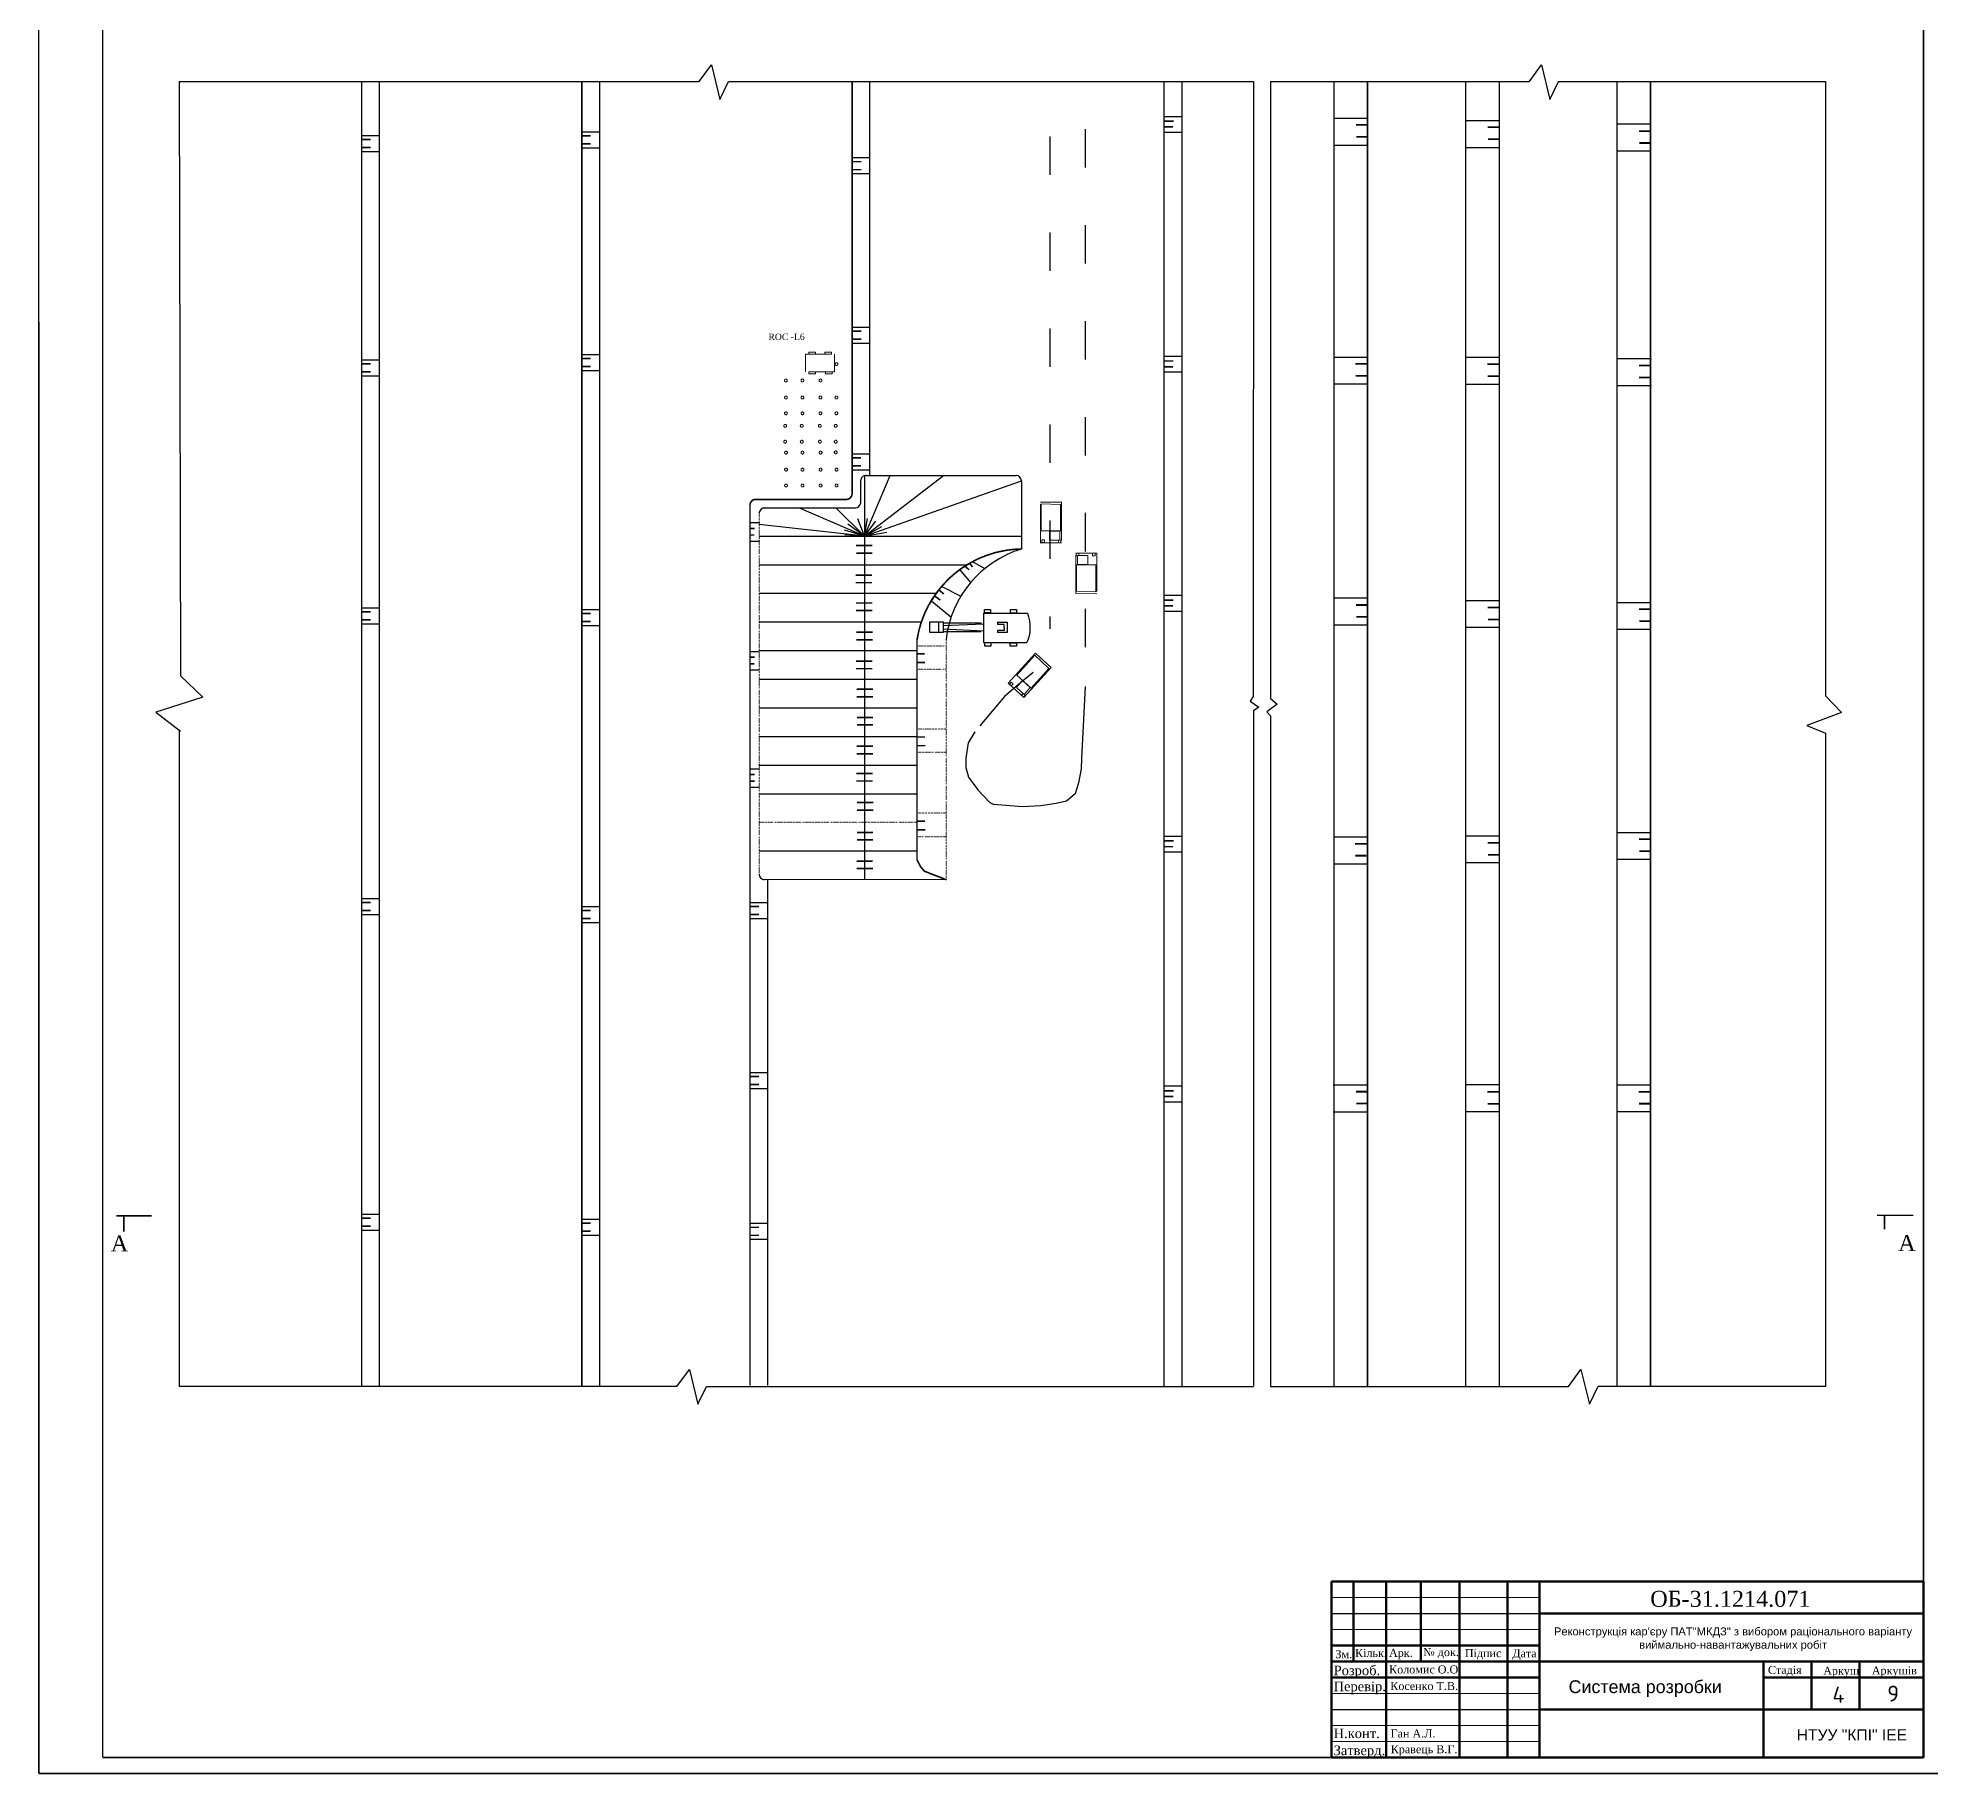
# Model space of a CAD drawing. Header units: millimetres. Extents: x 1400 to 4853, y -623 to 1865.
# Drawn here: x 3108 to 3700, y 356 to 899 of the extents above; entities that cross this region are included whole.
import ezdxf

# ---------------------------------------------------------------- set-up
doc = ezdxf.new("R2010")
doc.units = ezdxf.units.MM
for name, pattern in [('ACAD_ISO03W100', [30, 12, -18]), ('BORDER2', [22.225, 6.35, -3.175, 6.35, -3.175, 0, -3.175]), ('DOT', [0.25, 0, -0.25])]:
    doc.linetypes.add(name, pattern=pattern)
doc.layers.add('Выноски', color=112, linetype='Continuous', lineweight=20)
doc.layers.add('Рамки', color=202, linetype='Continuous', lineweight=50)
doc.styles.get("Standard").update_dxf_attribs({"font": 'isocpeur.ttf'})
doc.styles.add('times', font='times.ttf')

# ---------------------------------------------------------------- blocks, each defined once
blk = doc.blocks.new('A$C09911825')
at = {"color": 7}
for p, q in [((1.01, 2.86), (1.01, 1.63)), ((1.56, 2.45), (6.35, 2.68)), ((1.57, 2.78), (6.02, 2.78)), ((6.02, 2.78), (6.02, 2.65)), ((6.34, 3.93), (11.56, 3.93)), ((6.34, 3.93), (6.34, 0.45)), ((8.03, 2.85), (9.15, 2.85)), ((8.03, 2.85), (8.03, 2.57)), ((8.8, 2.57), (8.03, 2.57)), ((8.8, 2.23), (8.8, 2.57)), ((9.15, 2.85), (9.15, 1.62)), ((1.56, 2.07), (6.35, 1.84)), ((1.58, 1.75), (6.05, 1.75)), ((6.05, 1.75), (6.05, 1.85)), ((6.34, 0.45), (11.49, 0.45)), ((8.8, 1.89), (8.02, 1.89)), ((8.02, 1.89), (8.02, 1.63)), ((9.15, 1.62), (8.02, 1.63)), ((8.8, 2.23), (8.8, 1.89))]:
    blk.add_line(p, q, dxfattribs=at)
for points in [[(0, 2.89), (1.57, 2.89), (1.57, 1.65), (0, 1.65)], [(6.47, 4.37), (7.2, 4.37), (7.2, 3.95), (6.47, 3.95)], [(9.54, 4.36), (10.27, 4.36), (10.27, 3.94), (9.54, 3.94)], [(6.5, 0.44), (7.23, 0.44), (7.23, 0.02), (6.5, 0.02)], [(9.52, 0.42), (10.25, 0.42), (10.25, 0), (9.52, 0)]]:
    blk.add_lwpolyline(points, close=True, dxfattribs=at)
blk.add_lwpolyline([(11.56, 3.93), (11.69, 3.48), (11.78, 3.03), (11.84, 2.58), (11.85, 2.13), (11.83, 1.69), (11.76, 1.26), (11.65, 0.85), (11.49, 0.45)], dxfattribs=at)

msp = doc.modelspace()

# ---------------------------------------------------------------- linework, layer by layer
at = {"color": 7}
msp.add_line((3465.6646, 885.0215), (3465.6646, 477.1095), dxfattribs=at)
for p, q in [((3283.6655, 861.0323), (3283.682, 861.0323)), ((3512.4717, 406.1429), (3577.4717, 406.1429)), ((3512.4717, 376.1429), (3577.4717, 376.1429))]:
    msp.add_line(p, q)
at = {"color": 7, "linetype": 'ACAD_ISO03W100', "lineweight": 9}
for p, q in [((3421.4931, 753.6024), (3428.0952, 753.5434)), ((3421.4931, 740.8888), (3421.4931, 753.6024)), ((3421.7838, 753.0131), (3427.8168, 752.8363)), ((3421.7838, 744.5565), (3421.7838, 753.0131)), ((3427.8168, 752.8363), (3427.8168, 744.5565)), ((3428.0952, 753.5434), (3428.0952, 740.8888)), ((3428.0876, 740.8614), (3421.4855, 740.8614)), ((3427.8168, 744.5565), (3421.7838, 744.5565)), ((3422.7941, 741.7501), (3421.99, 741.7501)), ((3421.99, 741.7501), (3421.99, 740.9126)), ((3421.99, 740.9126), (3422.7941, 740.9126)), ((3422.7941, 740.9126), (3422.7941, 741.7501)), ((3424.3051, 744.5121), (3427.5501, 744.5121)), ((3424.3051, 741.628), (3424.3051, 744.5121)), ((3427.5501, 741.628), (3424.3051, 741.628)), ((3427.1268, 740.8904), (3427.1268, 741.6275)), ((3427.9328, 740.8904), (3427.1268, 740.8904)), ((3427.5501, 744.5121), (3427.5501, 741.628)), ((3427.5532, 741.712), (3427.9328, 741.712)), ((3427.9328, 741.712), (3427.9328, 740.8904)), ((3432.5347, 724.9989), (3432.5347, 737.6535)), ((3432.5347, 737.6535), (3439.1367, 737.6535)), ((3432.6971, 736.8303), (3432.6971, 737.6519)), ((3432.6971, 737.6519), (3433.503, 737.6519)), ((3433.0766, 736.8303), (3432.6971, 736.8303)), ((3432.813, 725.706), (3432.813, 733.9859)), ((3432.813, 733.9859), (3438.846, 733.9859)), ((3433.0797, 734.0302), (3433.0797, 736.9143)), ((3433.0797, 736.9143), (3436.3247, 736.9143)), ((3436.3247, 734.0302), (3433.0797, 734.0302)), ((3433.503, 737.6519), (3433.503, 736.9148)), ((3436.3247, 736.9143), (3436.3247, 734.0302)), ((3438.6398, 737.6297), (3437.8357, 737.6297)), ((3437.8357, 737.6297), (3437.8357, 736.7922)), ((3437.8357, 736.7922), (3438.6398, 736.7922)), ((3438.6398, 736.7922), (3438.6398, 737.6297)), ((3438.846, 733.9859), (3438.846, 725.5292)), ((3439.1367, 737.6535), (3439.1367, 724.9399)), ((3439.1367, 724.9399), (3432.5347, 724.9989)), ((3438.846, 725.5292), (3432.813, 725.706))]:
    msp.add_line(p, q, dxfattribs=at)
at = {"color": 7, "linetype": 'ByBlock', "lineweight": 9}
for p, q in [((3416.1997, 692.6409), (3415.6034, 693.1831)), ((3415.6049, 693.1834), (3416.1008, 693.7287)), ((3416.7524, 693.2487), (3416.1997, 692.6409)), ((3416.4716, 693.5041), (3416.7524, 693.2487))]:
    msp.add_line(p, q, dxfattribs=at)
at = {"lineweight": 80}
for p, q in [((3512.4717, 416.1429), (3697.4717, 416.1429)), ((3540.4068, 391.1379), (3540.4068, 416.1429))]:
    msp.add_line(p, q, dxfattribs=at)
at = {"color": 3, "lineweight": 80, "ltscale": 0.5, "const_width": 0.5}
for points in [[(3108.5082, 356.1429), (3108.5082, 356.1429), (3108.4717, 1197.1429)], [(3702.4717, 356.1429), (3702.4717, 356.1429), (3108.5082, 356.1429)]]:
    msp.add_lwpolyline(points, dxfattribs=at)
at = {"color": 7, "lineweight": 50, "const_width": 0.5}
for points in [[(3128.4717, 1192.1429), (3128.4717, 1192.1429), (3128.4717, 361.1429)], [(3697.4717, 361.1429), (3697.4717, 361.1429), (3697.4717, 1192.1429)], [(3128.4717, 361.1429), (3128.4717, 361.1429), (3697.4717, 361.1429)]]:
    msp.add_lwpolyline(points, dxfattribs=at)
at = {"color": 7}
for points in [[(3314.8341, 885.0229), (3318.6901, 890.3104), (3321.3627, 879.4322), (3324.0662, 885.0426)], [(3574.2176, 885.0191), (3578.0737, 890.3067), (3580.7463, 879.4284), (3583.4498, 885.0389)], [(3152.3599, 885.0215), (3314.8341, 885.0229)], [(3152.3599, 885.0215), (3152.8444, 699.2539)], [(3214.9252, 885.0213), (3214.9252, 477.1094)], [(3283.682, 885.0225), (3283.682, 477.1106)], [(3324.0662, 885.0426), (3362.7088, 885.0215)], [(3362.7088, 885.0215), (3488.0956, 885.0215)], [(3368.144, 885.0215), (3368.144, 761.9333)], [(3488.0956, 885.0215), (3488.0354, 692.8566)], [(3493.4194, 885.0215), (3493.4194, 692.1809)], [(3493.4194, 885.0215), (3574.2194, 885.0215)], [(3513.1573, 885.0215), (3513.1573, 477.1095)], [(3554.3534, 885.0215), (3554.3534, 477.1095)], [(3583.3072, 885.0215), (3666.8131, 885.0215)], [(3601.6008, 885.0215), (3601.6008, 477.1095)], [(3666.8131, 885.0215), (3666.8131, 693.0673)], [(3278.23, 869.2962), (3283.682, 869.2955)], [(3460.2015, 874.1778), (3465.6371, 874.1778)], [(3513.1506, 873.5744), (3523.7095, 873.5744)], [(3554.5369, 872.8701), (3565.0958, 872.8701)], [(3601.6657, 871.8277), (3612.2246, 871.8277)], [(3209.4732, 868.1604), (3214.9252, 868.1596)], [(3278.17, 864.2962), (3283.682, 864.2962)], [(3460.2015, 869.2442), (3465.6371, 869.2442)], [(3513.1506, 865.1611), (3523.7095, 865.1611)], [(3554.5369, 864.4568), (3565.0958, 864.4568)], [(3601.6657, 863.4144), (3612.2246, 863.4144)], [(3209.4133, 863.1604), (3214.9252, 863.1604)], [(3362.7548, 861.2663), (3368.2068, 861.2656)], [(3362.6949, 856.2663), (3368.2068, 856.2663)], [(3362.7293, 808.2645), (3368.1812, 808.2638)], [(3278.23, 799.6932), (3283.682, 799.6924)], [(3362.6693, 803.2645), (3368.1812, 803.2645)], [(3460.1744, 799.1983), (3465.6099, 799.1983)], [(3513.2579, 798.933), (3523.8168, 798.933)], [(3554.3284, 798.8604), (3564.8873, 798.8604)], [(3601.8743, 798.4435), (3612.4331, 798.4435)], [(3209.4133, 793.0443), (3214.9252, 793.0443)], [(3209.4732, 798.0443), (3214.9252, 798.0436)], [(3278.17, 794.6932), (3283.682, 794.6932)], [(3460.1744, 794.2647), (3465.6099, 794.2647)], [(3513.2579, 790.5197), (3523.8168, 790.5197)], [(3554.3284, 790.4471), (3564.8873, 790.4471)], [(3601.8743, 790.0301), (3612.4331, 790.0301)], [(3362.6502, 763.6886), (3368.1621, 763.6886)], [(3362.7101, 768.6886), (3368.1621, 768.6879)], [(3366.5808, 742.9695), (3391.2378, 761.8888)], [(3366.5808, 742.9695), (3374.5611, 761.8888)], [(3366.5808, 761.8574), (3366.5808, 635.5267)], [(3366.5808, 742.9695), (3415.5849, 760.2683)], [(3367.0196, 761.932), (3413.9799, 761.9306)], [(3415.5849, 760.2683), (3415.5673, 738.9181)], [(3335.169, 751.7486), (3363.6779, 751.7486)], [(3366.5808, 742.9695), (3346.0039, 751.7487)], [(3366.5808, 742.9695), (3357.6252, 751.7487)], [(3330.763, 747.1642), (3333.5745, 747.1642)], [(3366.5808, 742.9695), (3333.5756, 746.5851)], [(3366.5808, 742.9695), (3361.359, 746.6523)], [(3366.5808, 742.9695), (3364.4607, 748.322)], [(3366.5808, 742.9695), (3367.4829, 748.4015)], [(3366.5808, 742.9695), (3370.1074, 747.6064)], [(3366.5808, 742.9695), (3371.9367, 745.9367)], [(3330.763, 741.3991), (3333.5745, 741.3991)], [(3333.6275, 742.9695), (3415.5815, 742.9695)], [(3366.5808, 742.9695), (3360.3251, 744.8235)], [(3366.5808, 742.9695), (3360.4089, 743.3528)], [(3366.5808, 742.9695), (3373.5273, 744.1875)], [(3366.5808, 742.9695), (3366.5808, 742.9695)], [(3366.5808, 742.9695), (3366.5808, 742.9695)], [(3333.6275, 734.0195), (3398.6342, 734.0195)], [(3400.3757, 734.9237), (3404.1207, 732.8682)], [(3396.1902, 732.5011), (3399.7148, 728.4636)], [(3333.6216, 725.0695), (3388.8273, 725.0695)], [(3387.5988, 722.5796), (3393.5467, 717.6611)], [(3390.6829, 727.2045), (3396.6308, 724.1212)], [(3460.1593, 724.4424), (3465.5949, 724.4424)], [(3513.2471, 723.6291), (3523.806, 723.6291)], [(3554.3284, 722.8437), (3564.8873, 722.8437)], [(3601.6657, 722.2183), (3612.2246, 722.2183)], [(3209.4133, 715.5141), (3214.9252, 715.5141)], [(3209.4732, 720.5141), (3214.9252, 720.5133)], [(3278.23, 719.9643), (3283.682, 719.9636)], [(3333.6216, 716.1195), (3384.412, 716.1195)], [(3460.1593, 719.5088), (3465.5949, 719.5088)], [(3278.17, 714.9643), (3283.682, 714.9643)], [(3513.2471, 715.2158), (3523.806, 715.2158)], [(3554.3284, 714.4304), (3564.8873, 714.4304)], [(3601.6657, 713.805), (3612.2246, 713.805)], [(3330.7574, 706.8867), (3333.5793, 706.8867)], [(3333.5771, 707.1695), (3382.9344, 707.1695)], [(3152.8444, 699.2539), (3159.8028, 692.5486), (3145.0983, 687.9065), (3152.8444, 681.9748)], [(3330.7574, 701.1216), (3333.5791, 701.1216)], [(3333.6187, 698.2195), (3382.8919, 698.2195)], [(3435.4853, 695.9448), (3434.3473, 673.4656), (3434.2125, 670.233), (3433.4042, 665.7882), (3432.3264, 662.4209), (3429.6318, 660.1312), (3426.3984, 659.3231), (3421.6829, 658.6496), (3415.8609, 658.3299), (3406.9977, 659.0537)], [(3488.0354, 692.8566), (3487.0557, 691.2953), (3489.7718, 689.4625), (3488.0503, 688.3085)], [(3493.3923, 692.2042), (3495.5085, 690.3892), (3492.259, 688.0542), (3493.4499, 686.7345)], [(3666.8169, 693.0633), (3671.821, 687.7972), (3660.9762, 683.7702), (3666.8169, 681.2921)], [(3333.5995, 689.2695), (3382.9549, 689.2695)], [(3488.0503, 688.3085), (3488.0503, 477.1505)], [(3493.4499, 686.7345), (3493.4499, 477.1095)], [(3152.3598, 682.3459), (3152.3599, 477.1095)], [(3333.5995, 680.3195), (3382.9549, 680.3195)], [(3401.0345, 681.7999), (3398.9877, 678.2803), (3398.1689, 673.533), (3398.1689, 670.5864), (3399.0695, 667.5579), (3401.9351, 663.6291), (3405.751, 659.6535), (3405.751, 659.6535), (3406.9977, 659.0537), (3406.9977, 659.0537), (3406.9977, 659.0537), (3406.9977, 659.0537), (3406.9977, 659.0537)], [(3666.8131, 681.2937), (3666.8131, 477.1095)], [(3330.788, 670.2052), (3333.5782, 670.2052)], [(3333.5742, 671.3695), (3382.9549, 671.3695)], [(3330.788, 664.4401), (3333.5702, 664.4401)], [(3333.5793, 662.4195), (3382.9549, 662.4195)], [(3460.1875, 649.1722), (3465.6231, 649.1722)], [(3513.1861, 648.9041), (3523.745, 648.9041)], [(3554.2765, 649.2755), (3564.8353, 649.2755)], [(3601.5594, 650.3121), (3612.1183, 650.3121)], [(3333.6338, 644.5195), (3382.9718, 644.5195)], [(3460.1875, 644.2386), (3465.6231, 644.2386)], [(3513.1861, 640.4908), (3523.745, 640.4908)], [(3554.2765, 640.8622), (3564.8353, 640.8622)], [(3601.5594, 641.8988), (3612.1183, 641.8988)], [(3392.0143, 635.5094), (3335.3321, 635.5545)], [(3336.2441, 635.5538), (3336.2446, 477.3514)], [(3209.4732, 629.6564), (3214.9252, 629.6557)], [(3278.23, 627.1669), (3283.682, 627.1662)], [(3330.8188, 628.4036), (3336.2708, 628.4029)], [(3209.4133, 624.6564), (3214.9252, 624.6564)], [(3278.17, 622.1669), (3283.682, 622.1669)], [(3330.7589, 623.4036), (3336.2708, 623.4036)], [(3330.818, 575.2637), (3336.27, 575.263)], [(3330.7581, 570.2637), (3336.27, 570.2637)], [(3460.2245, 571.0672), (3465.6601, 571.0672)], [(3513.0195, 571.424), (3523.5784, 571.424)], [(3554.3234, 571.4598), (3564.8823, 571.4598)], [(3601.5349, 571.4464), (3612.0938, 571.4464)], [(3460.2245, 566.1336), (3465.6601, 566.1336)], [(3513.0195, 563.0107), (3523.5784, 563.0107)], [(3554.3234, 563.0465), (3564.8823, 563.0465)], [(3601.5349, 563.0331), (3612.0938, 563.0331)], [(3209.4732, 530.9358), (3214.9252, 530.9351)], [(3278.23, 529.4287), (3283.682, 529.4279)], [(3330.8173, 528.1073), (3336.2693, 528.1065)], [(3209.4133, 525.9358), (3214.9252, 525.9358)], [(3278.17, 524.4287), (3283.682, 524.4287)], [(3330.7574, 523.1073), (3336.2693, 523.1073)], [(3307.9136, 477.1091), (3311.8148, 482.412), (3314.4874, 471.5337), (3317.1732, 477.1058)], [(3586.5754, 477.1406), (3590.4314, 482.4282), (3593.104, 471.5499), (3595.8075, 477.1604)], [(3307.9136, 477.1091), (3152.3599, 477.1095)], [(3317.1732, 477.1058), (3488.0956, 477.1058)], [(3493.4499, 477.1095), (3586.5754, 477.1406)], [(3666.8131, 477.1095), (3595.7826, 477.1087)]]:
    msp.add_lwpolyline(points, dxfattribs=at)
for points, const_width in [([(3209.4133, 885.0213), (3209.4133, 477.1094)], 0.5), ([(3278.1701, 885.0225), (3278.1701, 477.1106)], 0.5), ([(3362.6465, 755.9855), (3362.7088, 885.0215)], 0.5), ([(3460.1345, 885.0215), (3460.1345, 477.1095)], 0.5), ([(3523.7313, 885.0215), (3523.7313, 477.1095)], 0.5), ([(3564.9274, 885.0215), (3564.9274, 477.1095)], 0.5), ([(3612.1748, 885.0215), (3612.1748, 477.1095)], 0.5), ([(3460.2015, 872.6766), (3463.1214, 872.6766)], 0.5), ([(3460.2015, 870.8724), (3462.9754, 870.8724)], 0.5), ([(3520.1497, 871.5025), (3523.7569, 871.5025)], 0.55), ([(3561.2937, 870.7686), (3564.9009, 870.7686)], 0.55), ([(3608.5967, 869.5747), (3612.2039, 869.5747)], 0.55), ([(3209.4727, 866.9104), (3212.2465, 866.9104)], 0.5), ([(3209.4729, 864.4104), (3212.2467, 864.4104)], 0.5), ([(3278.2294, 868.0462), (3281.0033, 868.0462)], 0.5), ([(3278.2296, 865.5462), (3281.0034, 865.5462)], 0.5), ([(3520.2285, 867.7642), (3523.6601, 867.7642)], 0.55), ([(3561.3725, 867.0303), (3564.8041, 867.0303)], 0.55), ([(3608.6755, 865.8364), (3612.1071, 865.8364)], 0.55), ([(3362.7543, 860.0163), (3365.5281, 860.0163)], 0.5), ([(3362.7545, 857.5163), (3365.5283, 857.5163)], 0.5), ([(3362.7287, 807.0145), (3365.5026, 807.0145)], 0.5), ([(3362.7289, 804.5145), (3365.5027, 804.5145)], 0.5), ([(3278.2294, 798.4432), (3281.0033, 798.4432)], 0.5), ([(3209.4727, 796.7943), (3212.2465, 796.7943)], 0.5), ([(3209.4729, 794.2943), (3212.2467, 794.2943)], 0.5), ([(3278.2296, 795.9432), (3281.0034, 795.9432)], 0.5), ([(3460.1744, 797.697), (3463.0942, 797.697)], 0.5), ([(3460.1744, 795.8929), (3462.9482, 795.8929)], 0.5), ([(3519.9296, 796.8164), (3523.5368, 796.8164)], 0.55), ([(3520.0084, 793.0781), (3523.44, 793.0781)], 0.55), ([(3561.1667, 796.7254), (3564.7739, 796.7254)], 0.55), ([(3561.2455, 792.9871), (3564.6771, 792.9871)], 0.55), ([(3608.5358, 796.2979), (3612.143, 796.2979)], 0.55), ([(3608.6146, 792.5596), (3612.0462, 792.5596)], 0.55), ([(3362.7096, 767.4386), (3365.4835, 767.4386)], 0.5), ([(3362.7098, 764.9386), (3365.4836, 764.9386)], 0.5), ([(3330.7608, 752.6712), (3330.7567, 477.3514)], 0.5), ([(3330.7608, 752.6712), (3330.7758, 752.848), (3330.8133, 753.0836), (3330.9204, 753.3727), (3331.0704, 753.6512), (3331.1829, 753.8011), (3331.365, 753.9778), (3331.5578, 754.1277), (3331.7988, 754.2616), (3332.0344, 754.3526), (3332.329, 754.4115), (3332.6129, 754.4276), (3332.8271, 754.4276)], 0.5), ([(3361, 754.4289), (3332.6125, 754.4262)], 0.5), ([(3360.9804, 754.4285), (3361.1236, 754.4464), (3361.3443, 754.4881), (3361.5114, 754.5418), (3361.7262, 754.6492), (3361.9052, 754.7566), (3362.1467, 754.9661), (3362.2723, 755.0959), (3362.398, 755.2927), (3362.5111, 755.5021), (3362.6032, 755.7659), (3362.6451, 756.0003), (3362.6451, 756.0003)], 0.5), ([(3330.763, 745.3398), (3332.2229, 745.3398)], 0.5), ([(3330.763, 743.2965), (3332.1499, 743.2965)], 0.5), ([(3363.9342, 739.9734), (3369.0135, 739.9734)], 0.5), ([(3382.9501, 710.6341), (3383.5524, 713.4692), (3384.1399, 715.613), (3385.1974, 718.5203), (3386.4311, 721.0458), (3387.5767, 723.1015), (3389.0455, 725.2452), (3391.0136, 727.6239), (3393.1285, 729.8264), (3394.7148, 731.2283), (3397.0647, 732.9903), (3399.356, 734.4293), (3401.8234, 735.7508), (3403.1062, 736.2931), (3404.3173, 736.7683), (3405.2454, 737.0965), (3406.4451, 737.4925), (3407.4864, 737.8093), (3408.9238, 738.1375), (3410.2594, 738.3977), (3411.4478, 738.6014), (3413.2566, 738.8051), (3414.5469, 738.873), (3415.5673, 738.9181)], 0.5), ([(3363.9405, 737.6096), (3369.0198, 737.6096)], 0.5), ([(3398.0259, 733.5177), (3399.2008, 732.4166)], 0.5), ([(3399.3477, 734.4721), (3400.3023, 733.2975)], 0.5), ([(3363.7542, 730.7539), (3368.8335, 730.7539)], 0.5), ([(3363.7606, 728.3901), (3368.8398, 728.3901)], 0.5), ([(3363.8892, 722.0292), (3368.9685, 722.0292)], 0.5), ([(3388.48, 724.1946), (3390.2423, 722.9467)], 0.5), ([(3389.8017, 726.1033), (3391.3438, 724.8553)], 0.5), ([(3460.1593, 722.9411), (3463.0792, 722.9411)], 0.5), ([(3520.1081, 721.4165), (3523.7153, 721.4165)], 0.55), ([(3209.4727, 719.2641), (3212.2465, 719.2641)], 0.5), ([(3209.4729, 716.7641), (3212.2467, 716.7641)], 0.5), ([(3278.2294, 718.7143), (3281.0033, 718.7143)], 0.5), ([(3278.2296, 716.2143), (3281.0034, 716.2143)], 0.5), ([(3363.8955, 719.6654), (3368.9748, 719.6654)], 0.5), ([(3460.1593, 721.137), (3462.9332, 721.137)], 0.5), ([(3520.1869, 717.6782), (3523.6185, 717.6782)], 0.55), ([(3561.3209, 720.6125), (3564.928, 720.6125)], 0.55), ([(3561.3996, 716.8742), (3564.8313, 716.8742)], 0.55), ([(3608.5801, 720.1032), (3612.1873, 720.1032)], 0.55), ([(3608.6589, 716.3649), (3612.0905, 716.3649)], 0.55), ([(3363.9792, 712.92), (3369.0584, 712.92)], 0.5), ([(3363.9855, 710.5562), (3369.0648, 710.5562)], 0.5), ([(3382.9501, 710.6341), (3382.9501, 641.6921)], 0.5), ([(3330.7574, 705.0623), (3332.2174, 705.0623)], 0.5), ([(3363.8892, 703.8804), (3368.9685, 703.8804)], 0.5), ([(3330.7574, 703.019), (3332.1444, 703.019)], 0.5), ([(3363.8955, 701.5166), (3368.9748, 701.5166)], 0.5), ([(3364.0691, 695.0861), (3369.1484, 695.0861)], 0.5), ([(3364.0755, 692.7222), (3369.1547, 692.7222)], 0.5), ([(3364.1591, 686.2714), (3369.2384, 686.2714)], 0.5), ([(3364.1654, 683.9076), (3369.2447, 683.9076)], 0.5), ([(3364.0691, 677.2768), (3369.1484, 677.2768)], 0.5), ([(3364.0755, 674.913), (3369.1547, 674.913)], 0.5), ([(3330.788, 668.3808), (3332.2479, 668.3808)], 0.5), ([(3363.9792, 668.7472), (3369.0584, 668.7472)], 0.5), ([(3330.788, 666.3375), (3332.1749, 666.3375)], 0.5), ([(3363.9855, 666.3834), (3369.0648, 666.3834)], 0.5), ([(3364.2041, 659.6627), (3369.2834, 659.6627)], 0.5), ([(3364.2104, 657.2989), (3369.2897, 657.2989)], 0.5), ([(3364.1591, 650.3281), (3369.2384, 650.3281)], 0.5), ([(3364.1654, 647.9642), (3369.2447, 647.9642)], 0.5), ([(3460.1875, 647.671), (3463.1074, 647.671)], 0.5), ([(3460.1875, 645.8669), (3462.9614, 645.8669)], 0.5), ([(3519.8289, 646.7755), (3523.4361, 646.7755)], 0.55), ([(3561.2982, 647.0786), (3564.9054, 647.0786)], 0.55), ([(3608.5626, 648.1756), (3612.1698, 648.1756)], 0.55), ([(3608.6414, 644.4373), (3612.073, 644.4373)], 0.55), ([(3364.0628, 641.3609), (3369.1421, 641.3609)], 0.5), ([(3364.0691, 638.9971), (3369.1484, 638.9971)], 0.5), ([(3382.9501, 641.6921), (3384.1041, 639.5499), (3385.2187, 638.2128), (3388.0052, 637.0985), (3390.6802, 636.0957), (3392.0143, 635.5094)], 0.5), ([(3519.9077, 643.0372), (3523.3394, 643.0372)], 0.55), ([(3561.377, 643.3403), (3564.8086, 643.3403)], 0.55), ([(3209.4727, 628.4064), (3212.2465, 628.4064)], 0.5), ([(3330.8183, 627.1536), (3333.5921, 627.1536)], 0.5), ([(3209.4729, 625.9064), (3212.2467, 625.9064)], 0.5), ([(3278.2294, 625.9169), (3281.0033, 625.9169)], 0.5), ([(3278.2296, 623.4169), (3281.0034, 623.4169)], 0.5), ([(3330.8184, 624.6536), (3333.5923, 624.6536)], 0.5), ([(3330.8175, 574.0137), (3333.5913, 574.0137)], 0.5), ([(3330.8176, 571.5137), (3333.5915, 571.5137)], 0.5), ([(3460.2245, 569.566), (3463.1444, 569.566)], 0.5), ([(3460.2245, 567.7619), (3462.9984, 567.7619)], 0.5), ([(3520.1383, 569.2662), (3523.7455, 569.2662)], 0.55), ([(3561.1632, 569.2135), (3564.7704, 569.2135)], 0.55), ([(3608.4679, 569.2414), (3612.0751, 569.2414)], 0.55), ([(3520.217, 565.5279), (3523.6487, 565.5279)], 0.55), ([(3561.242, 565.4752), (3564.6737, 565.4752)], 0.55), ([(3608.5467, 565.5031), (3611.9783, 565.5031)], 0.55), ([(3132.7093, 530.4743), (3143.8001, 530.4743)], 0.5), ([(3135.054, 530.4393), (3135.054, 525.4884)], 0.5), ([(3209.4727, 529.6858), (3212.2465, 529.6858)], 0.5), ([(3209.4729, 527.1858), (3212.2467, 527.1858)], 0.5), ([(3278.2294, 528.1787), (3281.0033, 528.1787)], 0.5), ([(3330.8168, 526.8573), (3333.5906, 526.8573)], 0.5), ([(3682.9077, 530.6031), (3694.2969, 530.6031)], 0.5), ([(3685.2732, 530.5587), (3685.2732, 526.1972)], 0.5), ([(3278.2296, 525.6787), (3281.0034, 525.6787)], 0.5), ([(3330.8169, 524.3573), (3333.5908, 524.3573)], 0.5)]:
    msp.add_lwpolyline(points, dxfattribs=dict(at, const_width=const_width))
at = {"color": 7, "linetype": 'ACAD_ISO03W100'}
for points in [[(3435.4853, 870.1821), (3435.4853, 695.9448)], [(3424.4914, 867.8418), (3424.4914, 713.967)], [(3365.3236, 760.2244), (3365.3236, 753.1439)], [(3419.2008, 700.2649), (3419.2008, 700.2649), (3415.2726, 697.1231), (3410.2836, 692.7561), (3401.0345, 681.7999)]]:
    msp.add_lwpolyline(points, dxfattribs=at)
at = {"color": 7, "linetype": 'BORDER2', "lineweight": 9}
for points in [[(3348.1377, 799.8442), (3357.2106, 799.8442), (3357.2106, 794.311), (3348.1377, 794.311)], [(3349.1067, 799.8751), (3351.1925, 799.8751), (3351.1925, 800.4579), (3349.1067, 800.4579)], [(3354.1797, 799.8751), (3356.2655, 799.8751), (3356.2655, 800.4579), (3354.1797, 800.4579)], [(3349.1067, 793.6938), (3351.1925, 793.6938), (3351.1925, 794.2766), (3349.1067, 794.2766)], [(3354.3211, 793.6762), (3356.4069, 793.6762), (3356.4069, 794.259), (3354.3211, 794.259)]]:
    msp.add_lwpolyline(points, close=True, dxfattribs=at)
at = {"color": 7, "linetype": 'DOT'}
for points in [[(3333.5806, 750.0959), (3333.5772, 637.4062)], [(3392.0146, 710.6373), (3392.0143, 635.5094)], [(3382.9501, 708.673), (3392.0146, 708.6763)], [(3382.9581, 701.3466), (3392.0528, 701.3466)], [(3383.0042, 682.6824), (3392.0687, 682.6856)], [(3383.0123, 675.356), (3392.1069, 675.356)], [(3383.0284, 656.4028), (3392.0929, 656.406)], [(3333.6103, 653.4695), (3382.9407, 653.4695)], [(3383.0364, 649.0763), (3392.1311, 649.0763)]]:
    msp.add_lwpolyline(points, dxfattribs=at)
at = {"color": 7, "linetype": 'DOT', "const_width": 0.5}
for points in [[(3382.9708, 706.1416), (3385.3683, 706.1416)], [(3382.9708, 703.4179), (3385.4773, 703.4179)], [(3383.025, 680.151), (3385.4225, 680.151)], [(3383.025, 677.4273), (3385.5315, 677.4273)], [(3383.0491, 653.8714), (3385.4467, 653.8714)], [(3383.0491, 651.1477), (3385.5557, 651.1477)]]:
    msp.add_lwpolyline(points, dxfattribs=at)
at = {"color": 7, "linetype": 'ByBlock', "lineweight": 9}
for points in [[(3419.9891, 706.3785), (3424.8339, 701.8932), (3416.3202, 692.5307), (3411.4357, 696.9723)], [(3419.8077, 705.7469), (3424.1522, 701.5573), (3418.5818, 695.4315), (3414.1183, 699.4903)], [(3411.8194, 696.6556), (3412.4143, 696.1147), (3412.9777, 696.7343), (3412.3828, 697.2753)], [(3415.9538, 697.7612), (3418.3546, 695.5781), (3416.4143, 693.4443), (3414.0135, 695.6274)]]:
    msp.add_lwpolyline(points, close=True, dxfattribs=at)
at = {"color": 7, "linetype": 'BORDER2', "lineweight": 9}
for centre in [(3357.795, 796.7314), (3341.9858, 791.6093), (3341.9858, 786.2799), (3347.1471, 791.6093), (3347.1471, 786.2799), (3352.7864, 791.6093), (3352.7864, 786.2799), (3357.7566, 786.2799), (3341.9858, 781.3404), (3347.1471, 781.3404), (3352.7864, 781.3404), (3357.7566, 781.3404), (3341.7677, 777.413), (3346.929, 777.413), (3352.5683, 777.413), (3357.5385, 777.413), (3341.7677, 772.4735), (3342.0243, 769.0504), (3346.929, 772.4735), (3347.1856, 769.0504), (3352.5683, 772.4735), (3352.8249, 769.0504), (3357.5385, 772.4735), (3357.5434, 769.1303), (3342.0243, 763.721), (3347.1856, 763.721), (3352.8249, 763.721), (3357.795, 763.721), (3342.0243, 758.7815), (3347.1856, 758.7815), (3352.8249, 758.7815), (3357.795, 758.7815)]:
    msp.add_circle(centre, 0.4421, dxfattribs=at)
at = {"color": 7}
for centre, radius, start, end in [((3367.096, 760.16), 1.7736, 87.4645171, 179.2198574), ((3413.7755, 760.1274), 1.8148, 4.4538717, 83.5340865), ((3335.362, 749.9735), 1.7855, 87.8680423, 179.0582168), ((3360.8512, 756.2353), 1.8126, 273.7198479, 352.0783128), ((3363.551, 753.5665), 1.8223, 273.9846814, 346.6837642), ((3416.1469, 705.3005), 33.6226, 90.9876969, 170.8724837), ((3425.4844, 706.711), 33.6993, 107.1144463, 173.3091906), ((3335.3615, 637.3398), 1.7855, 177.8680423, 269.0582168)]:
    msp.add_arc(centre, radius, start, end, dxfattribs=at)
at = {"color": 7, "lineweight": 25}
msp.add_arc((3332.5461, 752.6419), 1.7855, 87.8680423, 179.0582168, dxfattribs=at)
at = {"layer": 'Рамки', "color": 0, "lineweight": 80}
for p, q in [((3512.4717, 361.1429), (3512.4717, 416.1429)), ((3519.3503, 391.1429), (3519.3503, 416.1429)), ((3529.5295, 361.1429), (3529.5295, 416.1429)), ((3552.4717, 361.1429), (3552.4717, 416.1429)), ((3567.4717, 361.1429), (3567.4717, 416.1429)), ((3577.4717, 361.1429), (3577.4717, 416.1429)), ((3697.4717, 416.1429), (3697.4717, 361.1429)), ((3577.4717, 406.1429), (3697.4717, 406.1429)), ((3512.4717, 396.1429), (3577.4717, 396.1429)), ((3512.4717, 391.1429), (3697.4717, 391.1429)), ((3647.4717, 361.1429), (3647.4717, 391.1429)), ((3662.4717, 376.1429), (3662.4717, 391.1429)), ((3677.4717, 376.1429), (3677.4717, 391.1429)), ((3647.4717, 386.1429), (3697.4717, 386.1429)), ((3577.4717, 376.1429), (3697.4717, 376.1429)), ((3697.4717, 361.1429), (3512.4717, 361.1429))]:
    msp.add_line(p, q, dxfattribs=at)
at = {"layer": 'Рамки', "color": 0, "lineweight": 20}
for p, q in [((3512.4717, 411.1429), (3577.4717, 411.1429)), ((3512.4717, 401.1429), (3577.4717, 401.1429)), ((3512.4717, 381.1429), (3577.4717, 381.1429)), ((3512.4717, 371.1429), (3577.4717, 371.1429)), ((3512.4717, 366.1429), (3577.4717, 366.1429))]:
    msp.add_line(p, q, dxfattribs=at)
at = {"layer": 'Рамки', "color": 0}
msp.add_line((3512.4717, 386.1429), (3577.4717, 386.1429), dxfattribs=at)

# ---------------------------------------------------------------- block references
at = {"color": 7, "linetype": 'ByBlock', "lineweight": 9, "xscale": 2.640000000000327, "yscale": 2.640000000000327, "zscale": 2.640000000000327}
msp.add_blockref('A$C09911825', (3386.954, 708.4958), dxfattribs=at)

# ---------------------------------------------------------------- texts
at = {"color": 7, "linetype": 'BORDER2', "lineweight": 9, "attachment_point": 1}
for s, insert, char_height, width in [('{\\fTimes New Roman|b0|i0|c0|p18;ROC -L6}', (3336.5248, 806.248), 2, 18.866017), ('{\\fTimes New Roman|b0|i0|c204|p18;А}', (3131.0212, 524.304), 5, 37.732033), ('{\\fTimes New Roman|b0|i0|c204|p18;А}', (3689.5737, 524.4269), 5, 37.732033)]:
    msp.add_mtext(s, dxfattribs=dict(at, insert=insert, char_height=char_height, width=width))
at = {"attachment_point": 1}
for s, width, insert, char_height in [('\\pi0.57663;{\\f@Arial Unicode MS|b0|i0|c204|p34;Реконструкція кар\'єру ПАТ"МКДЗ" з вибором раціонального варіанту \\P\\pi27.198;виймально-навантажувальних робіт}', 112.72898, (3581.4067, 401.7786), 2.5), ('4', 10.845043, (3669.0127, 383.2344), 5), ('9', 10.845043, (3686.1509, 383.5842), 5), ('\\pi5.3946;{\\f@Arial Unicode MS|b0|i0|c204|p34;НТУУ "КПІ" ІЕЕ}', 44.681396, (3652.4446, 369.9414), 3.5)]:
    msp.add_mtext_dynamic_manual_height_columns(s, width=width, gutter_width=12.5, heights=[0], dxfattribs=dict(at, insert=insert, char_height=char_height))
at = {"char_height": 2.5, "attachment_point": 1, "style": 'times'}
for s, width, insert in [('Зм.', 3.773926, (3513.7058, 394.6521)), ('Кільк.', 7.769854, (3519.8284, 395.0071))]:
    msp.add_mtext_dynamic_manual_height_columns(s, width=width, gutter_width=12.5, heights=[0], dxfattribs=dict(at, insert=insert))
at = {"lineweight": 25, "insert": (3586.5517, 385.241), "char_height": 4, "attachment_point": 1}
msp.add_mtext_dynamic_manual_height_columns('{\\f@Arial Unicode MS|b0|i0|c204|p34;Система розробки}', width=70, gutter_width=12.5, heights=[2.0445], dxfattribs=at)
at = {"layer": 'Выноски', "color": 0, "style": 'times'}
for s, height, p in [('ОБ-31.1214.071', 5, (3612.0839, 408.2115)), ('Підпис', 2.5, (3554.1354, 392.4734)), ('Дата', 2.5, (3568.9888, 392.4359)), ('Розроб.', 3, (3513.1358, 386.8369)), ('Перевір.', 3, (3513.1358, 381.8369)), ('Коломис О.О.', 2.5, (3530.4744, 387.3858)), ('Косенко Т.В.', 2.5, (3530.8549, 382.2058)), ('Стадія', 2.5, (3648.8618, 387.2353)), ('Аркуш', 2.5, (3666.1326, 386.9752)), ('Аркушів', 2.5, (3681.3214, 387.065)), ('Н.конт.', 3, (3513.1358, 367.1699)), ('Ган А.Л.', 2.5, (3530.9524, 367.3691)), ('Затверд.', 3, (3513.1358, 361.8369)), ('Кравець В.Г.', 2.5, (3530.9873, 362.4422))]:
    msp.add_text(s, height=height, dxfattribs=at).set_placement(p)
at = {"layer": 'Выноски', "color": 0, "char_height": 2.5, "width": 25, "attachment_point": 8, "style": 'times'}
for s, insert in [('Арк.', (3534.1528, 391.76)), ('№ док.', (3546.7085, 392.0553))]:
    msp.add_mtext(s, dxfattribs=dict(at, insert=insert))

doc.saveas('drawing.dxf')
